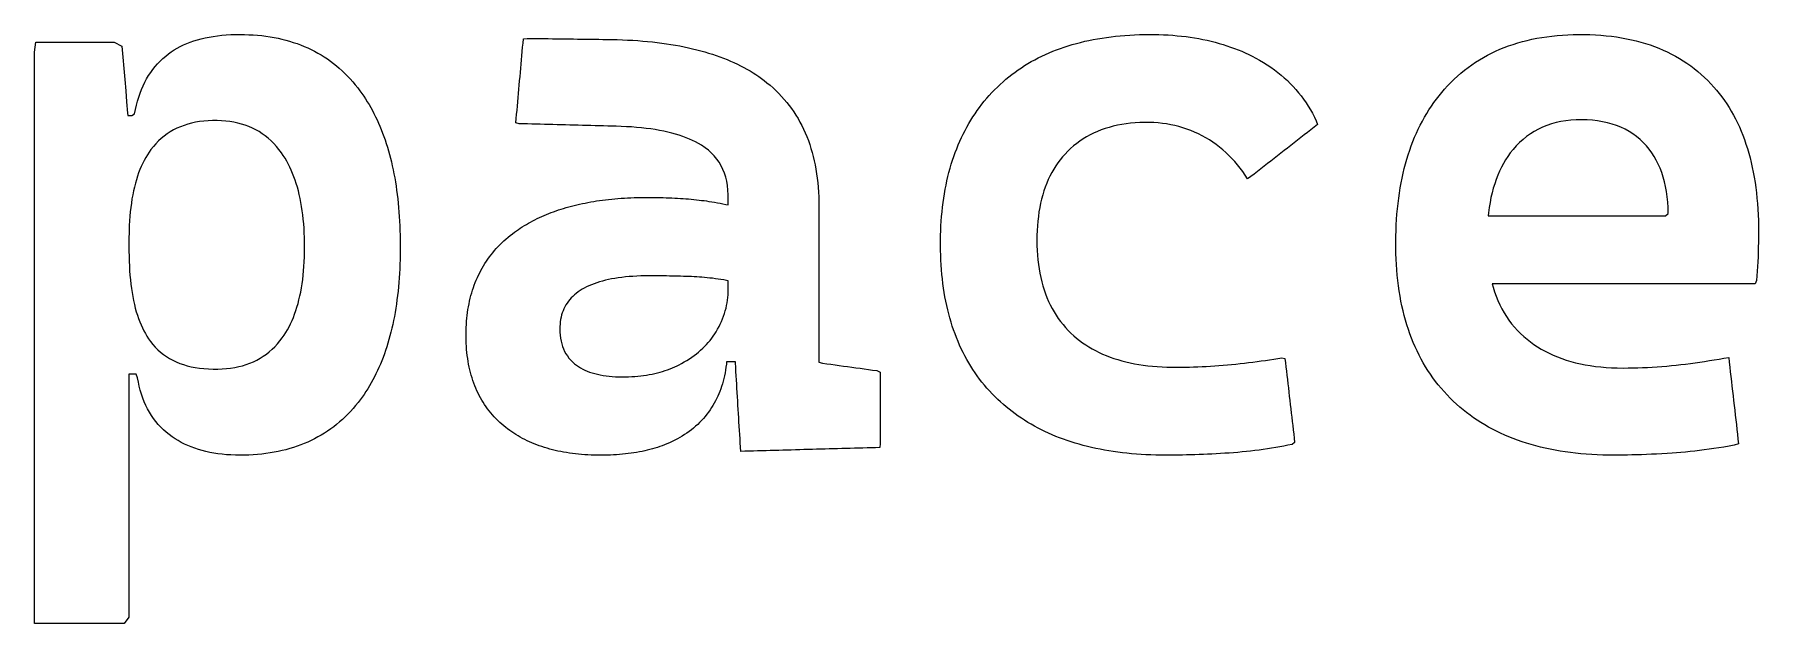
# Model space of a CAD drawing. Header units: millimetres. Extents: x 0 to 150, y 0 to 25.
# Drawn here: x 108.03 to 150, y 1.78 to 16.12 of the extents above; entities that cross this region are included whole.
import ezdxf

# ---------------------------------------------------------------- set-up
doc = ezdxf.new("R2010")
doc.units = ezdxf.units.MM
doc.layers.add('OUTLINE', color=7, linetype='Continuous')

msp = doc.modelspace()

# ---------------------------------------------------------------- linework, layer by layer
at = {"layer": 'OUTLINE'}
for points in [[(110.3051, 14.1464), (110.3082, 14.1464), (110.4044, 14.1464), (110.4696, 14.1895), (110.49, 14.2957), (110.5135, 14.399), (110.54, 14.4994), (110.5695, 14.5967), (110.602, 14.6912), (110.6375, 14.7827), (110.6759, 14.8713), (110.7174, 14.9569), (110.7619, 15.0396), (110.8094, 15.1194), (110.8599, 15.1962), (110.9134, 15.2701), (110.9699, 15.341), (111.0293, 15.409), (111.0918, 15.474), (111.1573, 15.5362), (111.2258, 15.5953), (111.2935, 15.6486), (111.3614, 15.6973), (111.4319, 15.7433), (111.5051, 15.7867), (111.5809, 15.8275), (111.6594, 15.8655), (111.7405, 15.901), (111.8243, 15.9338), (111.9107, 15.9639), (111.9998, 15.9914), (112.0915, 16.0163), (112.1858, 16.0385), (112.2828, 16.0581), (112.3824, 16.075), (112.4847, 16.0893), (112.5896, 16.1009), (112.6972, 16.1099), (112.8074, 16.1163), (112.9203, 16.1199), (113.035, 16.121), (113.1437, 16.1196), (113.2509, 16.1161), (113.3566, 16.1102), (113.4609, 16.1022), (113.5636, 16.0919), (113.6649, 16.0793), (113.7647, 16.0646), (113.8631, 16.0476), (113.9599, 16.0283), (114.0553, 16.0068), (114.1492, 15.9831), (114.2416, 15.9572), (114.3326, 15.929), (114.4221, 15.8986), (114.51, 15.8659), (114.5966, 15.831), (114.6816, 15.7938), (114.7651, 15.7545), (114.8472, 15.7129), (114.9278, 15.669), (115.007, 15.6229), (115.0846, 15.5746), (115.1608, 15.5241), (115.2355, 15.4713), (115.3087, 15.4162), (115.3804, 15.359), (115.4507, 15.2995), (115.5194, 15.2377), (115.5867, 15.1737), (115.6526, 15.1075), (115.7169, 15.0391), (115.7798, 14.9684), (115.8412, 14.8955), (115.9011, 14.8203), (115.9534, 14.7512), (116.0002, 14.6863), (116.046, 14.6201), (116.0906, 14.5525), (116.134, 14.4836), (116.1763, 14.4134), (116.2174, 14.3418), (116.2574, 14.2689), (116.2963, 14.1947), (116.334, 14.1192), (116.3705, 14.0423), (116.406, 13.9641), (116.4402, 13.8845), (116.4733, 13.8036), (116.5053, 13.7214), (116.5361, 13.6379), (116.5658, 13.553), (116.5944, 13.4668), (116.6217, 13.3793), (116.648, 13.2904), (116.6731, 13.2002), (116.697, 13.1087), (116.7198, 13.0158), (116.7415, 12.9216), (116.762, 12.8261), (116.7814, 12.7293), (116.7996, 12.6311), (116.8167, 12.5316), (116.8326, 12.4307), (116.8474, 12.3286), (116.861, 12.2251), (116.8735, 12.1202), (116.8848, 12.0141), (116.895, 11.9066), (116.9041, 11.7977), (116.912, 11.6876), (116.9187, 11.5761), (116.9244, 11.4633), (116.9288, 11.3491), (116.9321, 11.2336), (116.9343, 11.1168), (116.9353, 10.9987), (116.9352, 10.8796), (116.9339, 10.7618), (116.9314, 10.6452), (116.9277, 10.5301), (116.9229, 10.4163), (116.9168, 10.3038), (116.9096, 10.1928), (116.9012, 10.083), (116.8916, 9.9747), (116.8809, 9.8677), (116.8689, 9.7621), (116.8558, 9.6578), (116.8415, 9.5549), (116.826, 9.4534), (116.8093, 9.3532), (116.7915, 9.2544), (116.7724, 9.1569), (116.7522, 9.0608), (116.7308, 8.9661), (116.7082, 8.8727), (116.6844, 8.7807), (116.6595, 8.69), (116.6334, 8.6008), (116.6061, 8.5128), (116.5776, 8.4263), (116.5479, 8.3411), (116.517, 8.2572), (116.485, 8.1748), (116.4517, 8.0936), (116.4173, 8.0139), (116.3817, 7.9355), (116.345, 7.8585), (116.307, 7.7828), (116.2679, 7.7085), (116.2276, 7.6356), (116.1861, 7.564), (116.1434, 7.4938), (116.0995, 7.4249), (116.0545, 7.3574), (116.0082, 7.2913), (115.9608, 7.2265), (115.9096, 7.1597), (115.8495, 7.0853), (115.7878, 7.0131), (115.7248, 6.9431), (115.6602, 6.8754), (115.5941, 6.8098), (115.5266, 6.7465), (115.4575, 6.6854), (115.387, 6.6265), (115.315, 6.5699), (115.2415, 6.5154), (115.1666, 6.4632), (115.0901, 6.4132), (115.0122, 6.3655), (114.9328, 6.3199), (114.8519, 6.2766), (114.7695, 6.2355), (114.6856, 6.1966), (114.6003, 6.16), (114.5135, 6.1255), (114.4251, 6.0933), (114.3353, 6.0633), (114.244, 6.0356), (114.1513, 6.01), (114.057, 5.9867), (113.9613, 5.9656), (113.8641, 5.9467), (113.7654, 5.93), (113.6652, 5.9156), (113.5635, 5.9034), (113.4604, 5.8934), (113.3557, 5.8856), (113.2496, 5.88), (113.142, 5.8767), (113.0329, 5.8756), (112.9214, 5.877), (112.8122, 5.8812), (112.7054, 5.8881), (112.6008, 5.8979), (112.4986, 5.9104), (112.3987, 5.9257), (112.3011, 5.9438), (112.2058, 5.9646), (112.1128, 5.9883), (112.0222, 6.0147), (111.9339, 6.0439), (111.8479, 6.0759), (111.7642, 6.1107), (111.6828, 6.1483), (111.6038, 6.1886), (111.5271, 6.2318), (111.4526, 6.2777), (111.3805, 6.3264), (111.3108, 6.3779), (111.2392, 6.4357), (111.1708, 6.4966), (111.1058, 6.5604), (111.044, 6.6271), (110.9855, 6.6968), (110.9303, 6.7694), (110.8784, 6.8449), (110.8298, 6.9234), (110.7845, 7.0049), (110.7425, 7.0892), (110.7038, 7.1766), (110.6683, 7.2668), (110.6362, 7.36), (110.6074, 7.4561), (110.5818, 7.5552), (110.5595, 7.6572), (110.5406, 7.7622), (110.51, 7.8502), (110.4138, 7.8502), (110.3317, 7.8502), (110.3317, 7.6613), (110.3317, 7.3885), (110.3317, 7.1157), (110.3317, 6.8429), (110.3317, 6.5701), (110.3317, 6.2973), (110.3317, 6.0245), (110.3317, 5.7516), (110.3317, 5.4788), (110.3317, 5.206), (110.3317, 4.9332), (110.3317, 4.6604), (110.3317, 4.3876), (110.3317, 4.1148), (110.3317, 3.8419), (110.3317, 3.5691), (110.3317, 3.2963), (110.3317, 3.0235), (110.3317, 2.7507), (110.3317, 2.4779), (110.3317, 2.2051), (110.3317, 1.9322), (110.2138, 1.7773), (109.941, 1.7773), (109.6682, 1.7773), (109.3954, 1.7773), (109.1226, 1.7773), (108.8498, 1.7773), (108.577, 1.7773), (108.3041, 1.7773), (108.0313, 1.7773), (108.0313, 2.0502), (108.0313, 2.323), (108.0313, 2.5958), (108.0313, 2.8686), (108.0313, 3.1414), (108.0313, 3.4142), (108.0313, 3.687), (108.0313, 3.9598), (108.0313, 4.2327), (108.0313, 4.5055), (108.0313, 4.7783), (108.0313, 5.0511), (108.0313, 5.3239), (108.0313, 5.5967), (108.0313, 5.8695), (108.0313, 6.1424), (108.0313, 6.4152), (108.0313, 6.688), (108.0313, 6.9608), (108.0313, 7.2336), (108.0313, 7.5064), (108.0313, 7.7792), (108.0313, 8.0521), (108.0313, 8.3249), (108.0313, 8.5977), (108.0313, 8.8705), (108.0313, 9.1433), (108.0313, 9.4161), (108.0313, 9.6889), (108.0313, 9.9618), (108.0313, 10.2346), (108.0313, 10.5074), (108.0313, 10.7802), (108.0313, 11.053), (108.0313, 11.3258), (108.0313, 11.5986), (108.0313, 11.8715), (108.0313, 12.1443), (108.0313, 12.4171), (108.0313, 12.6899), (108.0313, 12.9627), (108.0313, 13.2355), (108.0313, 13.5083), (108.0313, 13.7812), (108.0313, 14.054), (108.0313, 14.3268), (108.0313, 14.5996), (108.0313, 14.8724), (108.0313, 15.1452), (108.0313, 15.418), (108.0313, 15.6909), (108.0602, 15.9347), (108.3331, 15.9347), (108.6059, 15.9347), (108.8787, 15.9347), (109.1515, 15.9347), (109.4243, 15.9347), (109.6971, 15.9347), (109.9699, 15.9347), (110.1541, 15.8379), (110.1784, 15.5661), (110.2026, 15.2944), (110.2269, 15.0227), (110.2512, 14.7509), (110.2754, 14.4792), (110.2997, 14.2075)], [(125.101, 8.0165), (125.0948, 8.1189), (125.093, 8.1482), (125.0316, 8.1482), (124.9636, 8.1482), (124.8956, 8.1482), (124.8806, 8.1482), (124.8742, 8.0902), (124.8648, 8.0188), (124.8539, 7.9485), (124.8416, 7.8794), (124.8277, 7.8115), (124.8125, 7.7447), (124.7957, 7.6791), (124.7775, 7.6147), (124.7578, 7.5514), (124.7366, 7.4893), (124.714, 7.4284), (124.6899, 7.3686), (124.6644, 7.3099), (124.6373, 7.2525), (124.6088, 7.1962), (124.5789, 7.141), (124.5475, 7.087), (124.5146, 7.0342), (124.4782, 6.9796), (124.4394, 6.9248), (124.3991, 6.8714), (124.3573, 6.8195), (124.314, 6.7689), (124.2693, 6.7197), (124.2232, 6.6719), (124.1755, 6.6256), (124.1264, 6.5806), (124.0758, 6.537), (124.0238, 6.4948), (123.9702, 6.454), (123.9153, 6.4147), (123.8588, 6.3767), (123.8009, 6.3401), (123.7415, 6.305), (123.6806, 6.2712), (123.6183, 6.2388), (123.5545, 6.2078), (123.4892, 6.1783), (123.4264, 6.1517), (123.3698, 6.1292), (123.3123, 6.1076), (123.254, 6.087), (123.1948, 6.0673), (123.1347, 6.0486), (123.0737, 6.0309), (123.0118, 6.0141), (122.949, 5.9983), (122.8854, 5.9834), (122.8209, 5.9695), (122.7555, 5.9566), (122.6892, 5.9446), (122.6221, 5.9336), (122.554, 5.9235), (122.4851, 5.9144), (122.4153, 5.9063), (122.3446, 5.8991), (122.2731, 5.8928), (122.2006, 5.8876), (122.1273, 5.8833), (122.0531, 5.8799), (121.978, 5.8775), (121.9021, 5.8761), (121.8252, 5.8756), (121.7439, 5.8761), (121.6635, 5.8777), (121.5841, 5.8803), (121.5056, 5.8839), (121.4281, 5.8886), (121.3516, 5.8944), (121.276, 5.9012), (121.2014, 5.909), (121.1278, 5.9179), (121.0551, 5.9278), (120.9833, 5.9388), (120.9126, 5.9508), (120.8428, 5.9638), (120.7739, 5.9779), (120.706, 5.9931), (120.6391, 6.0093), (120.5732, 6.0265), (120.5082, 6.0448), (120.4441, 6.0641), (120.381, 6.0845), (120.3189, 6.1059), (120.2578, 6.1283), (120.1976, 6.1518), (120.1383, 6.1764), (120.0801, 6.202), (120.0228, 6.2286), (119.9664, 6.2563), (119.911, 6.285), (119.8566, 6.3148), (119.8031, 6.3456), (119.7506, 6.3774), (119.6991, 6.4103), (119.6485, 6.4443), (119.5989, 6.4793), (119.5502, 6.5153), (119.5025, 6.5524), (119.4558, 6.5905), (119.41, 6.6297), (119.3625, 6.6724), (119.3154, 6.7169), (119.2697, 6.7625), (119.2254, 6.8091), (119.1825, 6.8567), (119.141, 6.9053), (119.1008, 6.9549), (119.062, 7.0055), (119.0247, 7.0572), (118.9886, 7.1099), (118.954, 7.1636), (118.9208, 7.2183), (118.8889, 7.274), (118.8584, 7.3307), (118.8293, 7.3885), (118.8016, 7.4473), (118.7753, 7.507), (118.7504, 7.5678), (118.7268, 7.6297), (118.7046, 7.6925), (118.6838, 7.7564), (118.6644, 7.8212), (118.6463, 7.8871), (118.6297, 7.954), (118.6144, 8.0219), (118.6005, 8.0909), (118.588, 8.1608), (118.5769, 8.2318), (118.5672, 8.3038), (118.5588, 8.3768), (118.5518, 8.4508), (118.5462, 8.5258), (118.542, 8.6019), (118.5392, 8.6789), (118.5377, 8.757), (118.5376, 8.8351), (118.5389, 8.9116), (118.5415, 8.9872), (118.5453, 9.062), (118.5505, 9.1359), (118.557, 9.209), (118.5649, 9.2812), (118.574, 9.3525), (118.5844, 9.423), (118.5962, 9.4927), (118.6093, 9.5614), (118.6237, 9.6293), (118.6394, 9.6964), (118.6564, 9.7626), (118.6747, 9.8279), (118.6944, 9.8924), (118.7154, 9.956), (118.7376, 10.0188), (118.7612, 10.0807), (118.7861, 10.1417), (118.8124, 10.2019), (118.8399, 10.2612), (118.8687, 10.3197), (118.8989, 10.3773), (118.9304, 10.4341), (118.9632, 10.4899), (118.9973, 10.545), (119.0327, 10.5992), (119.0694, 10.6525), (119.1075, 10.7049), (119.1468, 10.7565), (119.1875, 10.8073), (119.2295, 10.8571), (119.2728, 10.9062), (119.3174, 10.9543), (119.3634, 11.0016), (119.4106, 11.0481), (119.4592, 11.0937), (119.5091, 11.1384), (119.5602, 11.1823), (119.6128, 11.2253), (119.6666, 11.2674), (119.7166, 11.305), (119.7631, 11.3386), (119.8103, 11.3714), (119.8582, 11.4036), (119.9069, 11.4352), (119.9564, 11.466), (120.0065, 11.4962), (120.0575, 11.5257), (120.1092, 11.5545), (120.1616, 11.5826), (120.2148, 11.6101), (120.2688, 11.6369), (120.3235, 11.663), (120.3789, 11.6884), (120.4351, 11.7132), (120.492, 11.7372), (120.5497, 11.7606), (120.6082, 11.7834), (120.6673, 11.8054), (120.7273, 11.8268), (120.788, 11.8475), (120.8494, 11.8675), (120.9116, 11.8868), (120.9745, 11.9055), (121.0382, 11.9235), (121.1027, 11.9408), (121.1679, 11.9574), (121.2338, 11.9733), (121.3005, 11.9886), (121.3679, 12.0032), (121.4361, 12.0171), (121.5051, 12.0304), (121.5747, 12.0429), (121.6452, 12.0548), (121.7164, 12.066), (121.7883, 12.0765), (121.861, 12.0864), (121.9344, 12.0956), (122.0086, 12.1041), (122.0835, 12.1119), (122.1592, 12.119), (122.2357, 12.1255), (122.3128, 12.1313), (122.3908, 12.1364), (122.4695, 12.1409), (122.5489, 12.1446), (122.6291, 12.1477), (122.71, 12.1501), (122.7917, 12.1518), (122.8741, 12.1529), (122.9573, 12.1533), (123.0345, 12.1531), (123.1105, 12.1525), (123.1857, 12.1515), (123.2599, 12.1502), (123.3333, 12.1484), (123.4059, 12.1462), (123.4775, 12.1437), (123.5483, 12.1407), (123.6182, 12.1374), (123.6873, 12.1336), (123.7554, 12.1295), (123.8227, 12.125), (123.8892, 12.12), (123.9547, 12.1147), (124.0194, 12.109), (124.0832, 12.1029), (124.1462, 12.0964), (124.2082, 12.0894), (124.2694, 12.0821), (124.3298, 12.0744), (124.3892, 12.0663), (124.4505, 12.0574), (124.5194, 12.0468), (124.5879, 12.0356), (124.6561, 12.0238), (124.724, 12.0113), (124.7916, 11.9983), (124.8588, 11.9846), (124.9175, 11.9721), (124.9175, 12.0078), (124.9175, 12.1104), (124.9169, 12.2185), (124.9113, 12.332), (124.8995, 12.4412), (124.8814, 12.5462), (124.8571, 12.647), (124.8266, 12.7435), (124.7898, 12.8359), (124.7469, 12.924), (124.6976, 13.0079), (124.6422, 13.0875), (124.5805, 13.1629), (124.5127, 13.2341), (124.4385, 13.3011), (124.3582, 13.3639), (124.2716, 13.4224), (124.1954, 13.4677), (124.1253, 13.5053), (124.052, 13.5412), (123.9756, 13.5753), (123.8959, 13.6076), (123.813, 13.6382), (123.7269, 13.667), (123.6376, 13.6941), (123.5451, 13.7194), (123.4495, 13.743), (123.3506, 13.7648), (123.2485, 13.7848), (123.1432, 13.8031), (123.0347, 13.8197), (122.923, 13.8344), (122.8081, 13.8475), (122.69, 13.8587), (122.5687, 13.8682), (122.4442, 13.876), (122.3164, 13.882), (122.1904, 13.8861), (122.0879, 13.8888), (121.9853, 13.8915), (121.8828, 13.8942), (121.7802, 13.897), (121.6777, 13.8997), (121.5751, 13.9024), (121.4726, 13.9051), (121.3701, 13.9078), (121.2675, 13.9106), (121.165, 13.9133), (121.0624, 13.916), (120.9599, 13.9187), (120.8573, 13.9214), (120.7548, 13.9242), (120.6522, 13.9269), (120.5497, 13.9296), (120.4472, 13.9323), (120.3446, 13.935), (120.2421, 13.9378), (120.1395, 13.9405), (120.037, 13.9432), (119.9344, 13.9459), (119.8319, 13.9487), (119.75, 13.9698), (119.7592, 14.072), (119.7684, 14.1741), (119.7775, 14.2763), (119.7867, 14.3785), (119.7959, 14.4807), (119.805, 14.5828), (119.8142, 14.685), (119.8233, 14.7872), (119.8325, 14.8893), (119.8417, 14.9915), (119.8508, 15.0937), (119.86, 15.1959), (119.8692, 15.298), (119.8783, 15.4002), (119.8875, 15.5024), (119.8966, 15.6045), (119.9058, 15.7067), (119.915, 15.8089), (119.9241, 15.911), (119.9333, 16.0132), (120.0226, 16.0266), (120.1251, 16.0252), (120.2277, 16.0239), (120.3303, 16.0225), (120.4329, 16.0211), (120.5354, 16.0198), (120.638, 16.0184), (120.7406, 16.017), (120.8431, 16.0157), (120.9457, 16.0143), (121.0483, 16.0129), (121.1509, 16.0116), (121.2534, 16.0102), (121.356, 16.0088), (121.4586, 16.0075), (121.5611, 16.0061), (121.6637, 16.0048), (121.7663, 16.0034), (121.8689, 16.002), (121.9714, 16.0007), (122.0884, 15.9988), (122.2174, 15.9957), (122.3448, 15.9913), (122.4705, 15.9856), (122.5944, 15.9787), (122.7167, 15.9705), (122.8373, 15.961), (122.9562, 15.9504), (123.0733, 15.9384), (123.1888, 15.9252), (123.3026, 15.9108), (123.4147, 15.8951), (123.525, 15.8781), (123.6337, 15.8599), (123.7407, 15.8405), (123.846, 15.8197), (123.9495, 15.7978), (124.0514, 15.7746), (124.1516, 15.7501), (124.2501, 15.7244), (124.3469, 15.6974), (124.4419, 15.6691), (124.5353, 15.6397), (124.627, 15.6089), (124.717, 15.5769), (124.8053, 15.5437), (124.8918, 15.5092), (124.9767, 15.4734), (125.0599, 15.4364), (125.1414, 15.3982), (125.2212, 15.3586), (125.2993, 15.3179), (125.3757, 15.2759), (125.4504, 15.2326), (125.5233, 15.1881), (125.5946, 15.1423), (125.6642, 15.0952), (125.7321, 15.047), (125.7983, 14.9974), (125.8628, 14.9466), (125.9378, 14.8842), (126.0115, 14.8192), (126.0829, 14.7524), (126.1519, 14.6838), (126.2185, 14.6135), (126.2827, 14.5415), (126.3446, 14.4677), (126.4041, 14.3921), (126.4613, 14.3148), (126.5161, 14.2357), (126.5686, 14.1548), (126.6186, 14.0722), (126.6664, 13.9879), (126.7117, 13.9018), (126.7547, 13.8139), (126.7953, 13.7242), (126.8336, 13.6328), (126.8695, 13.5397), (126.9031, 13.4448), (126.9343, 13.3481), (126.9631, 13.2497), (126.9895, 13.1495), (127.0136, 13.0476), (127.0354, 12.9439), (127.0548, 12.8384), (127.0718, 12.7312), (127.0864, 12.6222), (127.0987, 12.5115), (127.1086, 12.399), (127.1162, 12.2847), (127.1214, 12.1687), (127.1243, 12.051), (127.1248, 11.9366), (127.1248, 11.834), (127.1248, 11.7315), (127.1248, 11.6289), (127.1248, 11.5263), (127.1248, 11.4237), (127.1248, 11.3211), (127.1248, 11.2186), (127.1248, 11.116), (127.1248, 11.0134), (127.1248, 10.9108), (127.1248, 10.8082), (127.1248, 10.7057), (127.1248, 10.6031), (127.1248, 10.5005), (127.1248, 10.3979), (127.1248, 10.2953), (127.1248, 10.1928), (127.1248, 10.0902), (127.1248, 9.9876), (127.1248, 9.885), (127.1248, 9.7824), (127.1248, 9.6798), (127.1248, 9.5773), (127.1248, 9.4747), (127.1248, 9.3721), (127.1248, 9.2695), (127.1248, 9.1669), (127.1248, 9.0644), (127.1248, 8.9618), (127.1248, 8.8592), (127.1248, 8.7566), (127.1248, 8.654), (127.1248, 8.5515), (127.1248, 8.4489), (127.1248, 8.3463), (127.1248, 8.2437), (127.1248, 8.1411), (127.215, 8.1171), (127.3166, 8.1032), (127.4182, 8.0892), (127.5198, 8.0752), (127.6215, 8.0613), (127.7231, 8.0473), (127.8247, 8.0333), (127.9263, 8.0194), (128.028, 8.0054), (128.1296, 7.9914), (128.2312, 7.9775), (128.3328, 7.9635), (128.4345, 7.9496), (128.5361, 7.9356), (128.6152, 7.902), (128.6152, 7.7994), (128.6152, 7.6968), (128.6152, 7.5942), (128.6152, 7.4916), (128.6152, 7.3891), (128.6152, 7.2865), (128.6152, 7.1839), (128.6152, 7.0813), (128.6152, 6.9787), (128.6152, 6.8762), (128.6152, 6.7736), (128.6152, 6.671), (128.6152, 6.5684), (128.6152, 6.4658), (128.6152, 6.3633), (128.6152, 6.2607), (128.6152, 6.1581), (128.6088, 6.0617), (128.5063, 6.0589), (128.4038, 6.056), (128.3012, 6.0532), (128.1987, 6.0504), (128.0961, 6.0476), (127.9936, 6.0448), (127.8911, 6.0419), (127.7885, 6.0391), (127.686, 6.0363), (127.5834, 6.0335), (127.4809, 6.0307), (127.3783, 6.0278), (127.2758, 6.025), (127.1733, 6.0222), (127.0707, 6.0194), (126.9682, 6.0166), (126.8656, 6.0137), (126.7631, 6.0109), (126.6605, 6.0081), (126.558, 6.0053), (126.4555, 6.0025), (126.3529, 5.9996), (126.2504, 5.9968), (126.1478, 5.994), (126.0453, 5.9912), (125.9427, 5.9884), (125.8402, 5.9855), (125.7377, 5.9827), (125.6351, 5.9799), (125.5326, 5.9771), (125.43, 5.9743), (125.3275, 5.9714), (125.225, 5.9686), (125.2188, 6.071), (125.2126, 6.1734), (125.2064, 6.2758), (125.2002, 6.3782), (125.194, 6.4806), (125.1878, 6.583), (125.1816, 6.6854), (125.1754, 6.7878), (125.1692, 6.8902), (125.163, 6.9926), (125.1568, 7.0949), (125.1506, 7.1973), (125.1444, 7.2997), (125.1382, 7.4021), (125.132, 7.5045), (125.1258, 7.6069), (125.1196, 7.7093), (125.1134, 7.8117), (125.1072, 7.9141)], [(135.773, 5.8765), (135.6726, 5.8758), (135.5727, 5.8756), (135.4497, 5.8763), (135.328, 5.8785), (135.2077, 5.8822), (135.0887, 5.8874), (134.9711, 5.894), (134.8547, 5.9021), (134.7397, 5.9116), (134.626, 5.9226), (134.5136, 5.9351), (134.4026, 5.9491), (134.2929, 5.9646), (134.1845, 5.9815), (134.0774, 5.9998), (133.9717, 6.0197), (133.8673, 6.041), (133.7642, 6.0638), (133.6625, 6.0881), (133.562, 6.1138), (133.4629, 6.141), (133.3651, 6.1697), (133.2687, 6.1998), (133.1736, 6.2314), (133.0798, 6.2645), (132.9873, 6.2991), (132.8961, 6.3351), (132.8063, 6.3726), (132.7178, 6.4116), (132.6306, 6.452), (132.5448, 6.4939), (132.4603, 6.5373), (132.3771, 6.5821), (132.2952, 6.6285), (132.2147, 6.6763), (132.1355, 6.7255), (132.0576, 6.7763), (131.981, 6.8285), (131.9058, 6.8821), (131.8318, 6.9373), (131.7593, 6.9939), (131.688, 7.052), (131.6181, 7.1115), (131.5495, 7.1725), (131.4808, 7.2364), (131.4124, 7.3029), (131.3458, 7.3708), (131.2808, 7.44), (131.2176, 7.5107), (131.1561, 7.5828), (131.0963, 7.6563), (131.0383, 7.7311), (130.9819, 7.8074), (130.9273, 7.8851), (130.8744, 7.9641), (130.8232, 8.0445), (130.7738, 8.1264), (130.726, 8.2096), (130.68, 8.2942), (130.6357, 8.3803), (130.5931, 8.4677), (130.5523, 8.5565), (130.5131, 8.6467), (130.4757, 8.7383), (130.44, 8.8313), (130.406, 8.9257), (130.3737, 9.0215), (130.3432, 9.1186), (130.3143, 9.2172), (130.2872, 9.3172), (130.2618, 9.4185), (130.2382, 9.5213), (130.2162, 9.6254), (130.196, 9.731), (130.1775, 9.8379), (130.1607, 9.9463), (130.1456, 10.056), (130.1322, 10.1671), (130.1206, 10.2796), (130.1107, 10.3935), (130.1025, 10.5088), (130.096, 10.6255), (130.0912, 10.7436), (130.0882, 10.8631), (130.0868, 10.984), (130.0872, 11.1053), (130.0893, 11.2254), (130.093, 11.344), (130.0984, 11.4613), (130.1055, 11.5772), (130.1142, 11.6918), (130.1246, 11.805), (130.1367, 11.9168), (130.1504, 12.0273), (130.1658, 12.1364), (130.1829, 12.2441), (130.2017, 12.3505), (130.2221, 12.4555), (130.2442, 12.5591), (130.2679, 12.6614), (130.2934, 12.7623), (130.3205, 12.8618), (130.3492, 12.96), (130.3797, 13.0569), (130.4118, 13.1523), (130.4456, 13.2464), (130.481, 13.3391), (130.5181, 13.4305), (130.5569, 13.5205), (130.5974, 13.6091), (130.6395, 13.6964), (130.6833, 13.7823), (130.7288, 13.8668), (130.7759, 13.95), (130.8247, 14.0318), (130.8752, 14.1123), (130.9274, 14.1914), (130.9812, 14.2691), (131.0367, 14.3454), (131.0938, 14.4204), (131.1527, 14.4941), (131.2132, 14.5663), (131.2753, 14.6372), (131.3392, 14.7068), (131.4047, 14.7749), (131.4713, 14.8412), (131.5393, 14.9057), (131.6088, 14.9686), (131.6796, 15.0298), (131.7519, 15.0894), (131.8256, 15.1472), (131.9007, 15.2034), (131.9772, 15.258), (132.0552, 15.3108), (132.1345, 15.362), (132.2153, 15.4115), (132.2974, 15.4594), (132.381, 15.5056), (132.466, 15.5501), (132.5525, 15.5929), (132.6403, 15.6341), (132.7295, 15.6736), (132.8202, 15.7114), (132.9123, 15.7475), (133.0058, 15.782), (133.1007, 15.8148), (133.197, 15.846), (133.2948, 15.8755), (133.3939, 15.9033), (133.4945, 15.9294), (133.5965, 15.9539), (133.6999, 15.9767), (133.8047, 15.9978), (133.9109, 16.0172), (134.0186, 16.035), (134.1276, 16.0511), (134.2381, 16.0656), (134.35, 16.0784), (134.4633, 16.0895), (134.578, 16.0989), (134.6942, 16.1067), (134.8117, 16.1127), (134.9307, 16.1172), (135.0511, 16.1199), (135.1729, 16.121), (135.2895, 16.1204), (135.4039, 16.1181), (135.517, 16.114), (135.6288, 16.1083), (135.7393, 16.1008), (135.8486, 16.0916), (135.9565, 16.0806), (136.0631, 16.068), (136.1684, 16.0536), (136.2724, 16.0376), (136.3751, 16.0198), (136.4765, 16.0003), (136.5767, 15.979), (136.6755, 15.9561), (136.773, 15.9314), (136.8692, 15.905), (136.9641, 15.8769), (137.0577, 15.847), (137.1501, 15.8155), (137.2411, 15.7822), (137.3308, 15.7472), (137.4192, 15.7105), (137.5063, 15.6721), (137.5921, 15.632), (137.6767, 15.5901), (137.7604, 15.5462), (137.8562, 15.493), (137.9494, 15.4378), (138.0401, 15.3807), (138.1281, 15.3216), (138.2137, 15.2606), (138.2966, 15.1976), (138.377, 15.1326), (138.4547, 15.0657), (138.53, 14.9969), (138.6026, 14.926), (138.6727, 14.8533), (138.7402, 14.7786), (138.8051, 14.7019), (138.8675, 14.6233), (138.9273, 14.5427), (138.9845, 14.4602), (139.0392, 14.3757), (139.0913, 14.2892), (139.1408, 14.2008), (139.1877, 14.1105), (139.2321, 14.0182), (139.2634, 13.9267), (139.1823, 13.8633), (139.1013, 13.8), (139.0202, 13.7366), (138.9391, 13.6733), (138.8581, 13.6099), (138.777, 13.5466), (138.6959, 13.4832), (138.6148, 13.4199), (138.5338, 13.3565), (138.4527, 13.2932), (138.3716, 13.2298), (138.2906, 13.1665), (138.2095, 13.1031), (138.1284, 13.0398), (138.0473, 12.9764), (137.9663, 12.9131), (137.8852, 12.8497), (137.8041, 12.7864), (137.7231, 12.723), (137.642, 12.6597), (137.5624, 12.6061), (137.5041, 12.6965), (137.4436, 12.7839), (137.3809, 12.8685), (137.3159, 12.9501), (137.2488, 13.0287), (137.1794, 13.1045), (137.1079, 13.1773), (137.0341, 13.2472), (136.9581, 13.3141), (136.8799, 13.3781), (136.7995, 13.4392), (136.7169, 13.4973), (136.6321, 13.5526), (136.5451, 13.6048), (136.4555, 13.6544), (136.3643, 13.7006), (136.2718, 13.7432), (136.1781, 13.7823), (136.0832, 13.8178), (135.987, 13.8498), (135.8896, 13.8782), (135.7909, 13.9032), (135.691, 13.9245), (135.5898, 13.9423), (135.4874, 13.9566), (135.3838, 13.9673), (135.2789, 13.9745), (135.1727, 13.9782), (135.0598, 13.9783), (134.9423, 13.975), (134.8272, 13.9684), (134.7147, 13.9585), (134.6047, 13.9452), (134.4972, 13.9286), (134.3922, 13.9086), (134.2897, 13.8853), (134.1897, 13.8587), (134.0922, 13.8287), (133.9972, 13.7953), (133.9047, 13.7587), (133.8148, 13.7187), (133.7273, 13.6753), (133.6424, 13.6286), (133.5599, 13.5786), (133.48, 13.5252), (133.4026, 13.4685), (133.3276, 13.4084), (133.2552, 13.345), (133.1853, 13.2782), (133.1192, 13.2095), (133.0582, 13.1405), (133, 13.069), (132.9447, 12.9949), (132.8922, 12.9183), (132.8425, 12.8391), (132.7957, 12.7573), (132.7518, 12.6731), (132.7107, 12.5862), (132.6724, 12.4969), (132.637, 12.4049), (132.6044, 12.3105), (132.5747, 12.2135), (132.5478, 12.1139), (132.5238, 12.0118), (132.5026, 11.9071), (132.4842, 11.7999), (132.4687, 11.6902), (132.4561, 11.5779), (132.4463, 11.463), (132.4393, 11.3456), (132.4352, 11.2257), (132.4339, 11.1033), (132.4355, 10.9822), (132.44, 10.8634), (132.4473, 10.747), (132.4575, 10.6329), (132.4706, 10.5213), (132.4865, 10.412), (132.5053, 10.305), (132.5269, 10.2004), (132.5515, 10.0982), (132.5789, 9.9983), (132.6091, 9.9008), (132.6423, 9.8056), (132.6783, 9.7128), (132.7171, 9.6224), (132.7588, 9.5344), (132.8034, 9.4487), (132.8509, 9.3653), (132.9012, 9.2843), (132.9544, 9.2057), (133.0105, 9.1295), (133.0694, 9.0556), (133.1312, 8.984), (133.1959, 8.9148), (133.2635, 8.848), (133.3323, 8.7849), (133.4013, 8.7262), (133.4725, 8.6697), (133.5459, 8.6156), (133.6215, 8.5639), (133.6994, 8.5145), (133.7795, 8.4674), (133.8617, 8.4227), (133.9462, 8.3803), (134.033, 8.3403), (134.1219, 8.3026), (134.2131, 8.2672), (134.3065, 8.2342), (134.4021, 8.2035), (134.4999, 8.1752), (134.5999, 8.1492), (134.7022, 8.1256), (134.8066, 8.1043), (134.9133, 8.0853), (135.0222, 8.0687), (135.1334, 8.0544), (135.2467, 8.0425), (135.3623, 8.0329), (135.48, 8.0256), (135.6, 8.0207), (135.7222, 8.0182), (135.8378, 8.0178), (135.9408, 8.0185), (136.0438, 8.0199), (136.1468, 8.0221), (136.2496, 8.025), (136.3525, 8.0287), (136.4552, 8.0331), (136.5579, 8.0383), (136.6606, 8.0442), (136.7632, 8.0509), (136.8657, 8.0583), (136.9682, 8.0665), (137.0707, 8.0754), (137.1735, 8.0851), (137.2777, 8.0956), (137.3815, 8.1067), (137.4849, 8.1183), (137.588, 8.1304), (137.6906, 8.1432), (137.7928, 8.1564), (137.8947, 8.1703), (137.9961, 8.1846), (138.0972, 8.1996), (138.1979, 8.2151), (138.2981, 8.2311), (138.398, 8.2478), (138.4727, 8.231), (138.4844, 8.1288), (138.4962, 8.0266), (138.508, 7.9244), (138.5197, 7.8222), (138.5315, 7.7199), (138.5433, 7.6177), (138.555, 7.5155), (138.5668, 7.4133), (138.5785, 7.3111), (138.5903, 7.2089), (138.6021, 7.1067), (138.6138, 7.0045), (138.6256, 6.9022), (138.6374, 6.8), (138.6491, 6.6978), (138.6609, 6.5956), (138.6727, 6.4934), (138.6844, 6.3912), (138.6962, 6.289), (138.7079, 6.1868), (138.6437, 6.1403), (138.5451, 6.1196), (138.4459, 6.0998), (138.3463, 6.081), (138.2461, 6.0632), (138.1456, 6.0463), (138.0445, 6.0303), (137.943, 6.0153), (137.841, 6.0012), (137.7385, 5.9881), (137.6356, 5.9759), (137.5322, 5.9646), (137.4283, 5.9543), (137.324, 5.945), (137.2192, 5.9366), (137.1138, 5.9291), (137.0082, 5.9222), (136.9031, 5.9158), (136.7984, 5.9098), (136.6941, 5.9044), (136.5901, 5.8994), (136.4866, 5.8949), (136.3835, 5.8908), (136.2807, 5.8872), (136.1784, 5.8842), (136.0764, 5.8815), (135.9749, 5.8794), (135.8737, 5.8777)], [(143.5613, 10.0484), (143.5159, 10.0484), (143.539, 9.9654), (143.5743, 9.8545), (143.6134, 9.7468), (143.6562, 9.6421), (143.7026, 9.5405), (143.7528, 9.442), (143.8067, 9.3466), (143.8642, 9.2542), (143.9255, 9.165), (143.9904, 9.0788), (144.0591, 8.9957), (144.1315, 8.9157), (144.2075, 8.8387), (144.2859, 8.7661), (144.3656, 8.6982), (144.4481, 8.6334), (144.5335, 8.5718), (144.6218, 8.5133), (144.713, 8.458), (144.807, 8.4058), (144.9039, 8.3568), (145.0037, 8.3109), (145.1063, 8.2682), (145.2119, 8.2286), (145.3203, 8.1922), (145.4315, 8.1589), (145.5457, 8.1288), (145.6627, 8.1018), (145.7826, 8.0779), (145.9054, 8.0572), (146.031, 8.0397), (146.1595, 8.0253), (146.2909, 8.0141), (146.4252, 8.006), (146.5623, 8.001), (146.7024, 7.9992), (146.8233, 7.9997), (146.9423, 8.0014), (147.0609, 8.0043), (147.1792, 8.0083), (147.297, 8.0135), (147.4144, 8.0199), (147.5315, 8.0274), (147.6482, 8.0362), (147.7644, 8.0461), (147.8803, 8.0572), (147.9958, 8.0694), (148.1103, 8.0826), (148.2252, 8.0966), (148.3404, 8.1114), (148.456, 8.1271), (148.572, 8.1436), (148.6884, 8.1609), (148.8051, 8.1792), (148.9222, 8.1982), (149.0398, 8.2181), (149.1576, 8.2388), (149.2738, 8.2577), (149.2872, 8.1408), (149.3005, 8.0238), (149.3138, 7.9069), (149.3272, 7.79), (149.3405, 7.6731), (149.3538, 7.5562), (149.3672, 7.4393), (149.3805, 7.3223), (149.3939, 7.2054), (149.4072, 7.0885), (149.4205, 6.9716), (149.4339, 6.8547), (149.4472, 6.7378), (149.4605, 6.6208), (149.4739, 6.5039), (149.4872, 6.387), (149.5005, 6.2701), (149.5139, 6.1532), (149.4076, 6.1168), (149.2825, 6.0951), (149.1589, 6.0745), (149.0367, 6.0551), (148.916, 6.0368), (148.7967, 6.0198), (148.6788, 6.0039), (148.5624, 5.9892), (148.4474, 5.9757), (148.3339, 5.9633), (148.2218, 5.9521), (148.1112, 5.9421), (148.002, 5.9333), (147.8943, 5.9256), (147.7752, 5.9183), (147.6448, 5.9109), (147.5171, 5.9042), (147.3921, 5.8982), (147.2698, 5.8929), (147.1502, 5.8883), (147.0332, 5.8844), (146.919, 5.8812), (146.8074, 5.8788), (146.6985, 5.877), (146.5923, 5.8759), (146.4888, 5.8756), (146.349, 5.8766), (146.211, 5.8797), (146.0748, 5.8847), (145.9403, 5.8918), (145.8075, 5.901), (145.6766, 5.9122), (145.5474, 5.9254), (145.42, 5.9406), (145.2943, 5.9579), (145.1704, 5.9771), (145.0483, 5.9985), (144.9279, 6.0218), (144.8094, 6.0472), (144.6925, 6.0746), (144.5775, 6.1041), (144.4642, 6.1356), (144.3527, 6.1691), (144.243, 6.2046), (144.135, 6.2422), (144.0288, 6.2818), (143.9243, 6.3235), (143.8217, 6.3671), (143.7208, 6.4128), (143.6216, 6.4606), (143.5243, 6.5103), (143.4287, 6.5621), (143.3348, 6.6159), (143.2428, 6.6718), (143.1525, 6.7297), (143.064, 6.7896), (142.9772, 6.8516), (142.8922, 6.9155), (142.809, 6.9815), (142.7275, 7.0496), (142.6478, 7.1197), (142.5699, 7.1918), (142.4927, 7.267), (142.4175, 7.3443), (142.3444, 7.4234), (142.2736, 7.5044), (142.205, 7.5872), (142.1385, 7.6718), (142.0743, 7.7583), (142.0123, 7.8467), (141.9525, 7.9368), (141.8949, 8.0289), (141.8395, 8.1227), (141.7863, 8.2184), (141.7353, 8.316), (141.6865, 8.4154), (141.6399, 8.5166), (141.5955, 8.6196), (141.5533, 8.7246), (141.5133, 8.8313), (141.4756, 8.9399), (141.44, 9.0503), (141.4066, 9.1626), (141.3755, 9.2767), (141.3465, 9.3927), (141.3198, 9.5105), (141.2952, 9.6301), (141.2729, 9.7516), (141.2527, 9.8749), (141.2348, 10.0001), (141.2191, 10.1271), (141.2055, 10.256), (141.1942, 10.3867), (141.1851, 10.5192), (141.1782, 10.6536), (141.1735, 10.7898), (141.171, 10.9279), (141.1706, 11.068), (141.1724, 11.2078), (141.1761, 11.3457), (141.1818, 11.4818), (141.1896, 11.6161), (141.1994, 11.7485), (141.2111, 11.8791), (141.2249, 12.0079), (141.2407, 12.1348), (141.2585, 12.2598), (141.2783, 12.3831), (141.3001, 12.5044), (141.3239, 12.624), (141.3498, 12.7417), (141.3776, 12.8575), (141.4074, 12.9715), (141.4393, 13.0837), (141.4731, 13.194), (141.509, 13.3025), (141.5469, 13.4092), (141.5868, 13.514), (141.6287, 13.617), (141.6726, 13.7181), (141.7185, 13.8174), (141.7664, 13.9148), (141.8163, 14.0104), (141.8682, 14.1042), (141.9222, 14.1961), (141.9781, 14.2861), (142.0361, 14.3744), (142.096, 14.4608), (142.158, 14.5453), (142.222, 14.628), (142.288, 14.7089), (142.3566, 14.7887), (142.4328, 14.8724), (142.5109, 14.9534), (142.5909, 15.0317), (142.673, 15.1072), (142.7569, 15.1801), (142.8428, 15.2502), (142.9307, 15.3176), (143.0205, 15.3823), (143.1123, 15.4443), (143.206, 15.5036), (143.3017, 15.5601), (143.3994, 15.614), (143.4989, 15.6651), (143.6005, 15.7135), (143.704, 15.7592), (143.8094, 15.8022), (143.9168, 15.8424), (144.0261, 15.88), (144.1374, 15.9148), (144.2507, 15.9469), (144.3659, 15.9763), (144.483, 16.003), (144.6021, 16.027), (144.7232, 16.0482), (144.8462, 16.0667), (144.9711, 16.0825), (145.0981, 16.0956), (145.2269, 16.106), (145.3577, 16.1137), (145.4905, 16.1186), (145.6252, 16.1209), (145.7619, 16.1204), (145.8972, 16.1172), (146.0305, 16.1112), (146.1616, 16.1026), (146.2907, 16.0912), (146.4177, 16.077), (146.5426, 16.0602), (146.6655, 16.0406), (146.7862, 16.0183), (146.9049, 15.9932), (147.0215, 15.9655), (147.1361, 15.935), (147.2485, 15.9017), (147.3589, 15.8658), (147.4672, 15.8271), (147.5734, 15.7857), (147.6776, 15.7415), (147.7797, 15.6946), (147.8797, 15.645), (147.9776, 15.5927), (148.0734, 15.5376), (148.1672, 15.4798), (148.2589, 15.4193), (148.3485, 15.3561), (148.436, 15.2901), (148.5215, 15.2214), (148.6048, 15.15), (148.6861, 15.0758), (148.7654, 14.9989), (148.8425, 14.9193), (148.9137, 14.8413), (148.9807, 14.7634), (149.0456, 14.6833), (149.1084, 14.6012), (149.1691, 14.517), (149.2276, 14.4307), (149.2839, 14.3423), (149.3382, 14.2518), (149.3903, 14.1592), (149.4402, 14.0646), (149.488, 13.9678), (149.5337, 13.869), (149.5773, 13.768), (149.6187, 13.665), (149.658, 13.5599), (149.6952, 13.4526), (149.7302, 13.3433), (149.7631, 13.2319), (149.7938, 13.1184), (149.8224, 13.0029), (149.8489, 12.8852), (149.8732, 12.7654), (149.8954, 12.6436), (149.9155, 12.5196), (149.9335, 12.3936), (149.9493, 12.2654), (149.9629, 12.1352), (149.9745, 12.0029), (149.9838, 11.8685), (149.9911, 11.732), (149.9962, 11.5934), (149.9992, 11.4527), (150.0001, 11.3118), (149.9995, 11.1874), (149.998, 11.0645), (149.9955, 10.9429), (149.9921, 10.8228), (149.9878, 10.7041), (149.9825, 10.5868), (149.9762, 10.471), (149.9691, 10.3565), (149.9609, 10.2435), (149.9518, 10.1319), (149.9158, 10.0484), (149.7981, 10.0484), (149.6804, 10.0484), (149.5628, 10.0484), (149.4451, 10.0484), (149.3274, 10.0484), (149.2097, 10.0484), (149.0921, 10.0484), (148.9744, 10.0484), (148.8567, 10.0484), (148.739, 10.0484), (148.6214, 10.0484), (148.5037, 10.0484), (148.386, 10.0484), (148.2683, 10.0484), (148.1507, 10.0484), (148.033, 10.0484), (147.9153, 10.0484), (147.7976, 10.0484), (147.68, 10.0484), (147.5623, 10.0484), (147.4446, 10.0484), (147.3269, 10.0484), (147.2093, 10.0484), (147.0916, 10.0484), (146.9739, 10.0484), (146.8562, 10.0484), (146.7386, 10.0484), (146.6209, 10.0484), (146.5032, 10.0484), (146.3855, 10.0484), (146.2679, 10.0484), (146.1502, 10.0484), (146.0325, 10.0484), (145.9148, 10.0484), (145.7972, 10.0484), (145.6795, 10.0484), (145.5618, 10.0484), (145.4441, 10.0484), (145.3265, 10.0484), (145.2088, 10.0484), (145.0911, 10.0484), (144.9734, 10.0484), (144.8558, 10.0484), (144.7381, 10.0484), (144.6204, 10.0484), (144.5027, 10.0484), (144.3851, 10.0484), (144.2674, 10.0484), (144.1497, 10.0484), (144.032, 10.0484), (143.9144, 10.0484), (143.7967, 10.0484), (143.679, 10.0484)], [(110.3317, 11.2164), (110.3317, 11.2079), (110.3317, 10.9351), (110.3317, 10.8439), (110.3318, 10.8439), (110.3329, 10.7209), (110.3358, 10.6006), (110.3404, 10.4831), (110.3469, 10.3683), (110.3552, 10.2562), (110.3652, 10.1469), (110.3771, 10.0403), (110.3907, 9.9365), (110.4062, 9.8354), (110.4234, 9.737), (110.4424, 9.6414), (110.4632, 9.5486), (110.4858, 9.4585), (110.5101, 9.3711), (110.5363, 9.2865), (110.5643, 9.2046), (110.594, 9.1254), (110.6256, 9.049), (110.6589, 8.9753), (110.694, 8.9044), (110.7309, 8.8362), (110.7696, 8.7708), (110.8101, 8.7081), (110.8579, 8.6408), (110.9137, 8.5704), (110.9728, 8.5039), (111.0354, 8.4413), (111.1013, 8.3827), (111.1706, 8.3279), (111.2432, 8.277), (111.3193, 8.2301), (111.3987, 8.1871), (111.4815, 8.1479), (111.5676, 8.1127), (111.6571, 8.0814), (111.75, 8.054), (111.8463, 8.0305), (111.9459, 8.011), (112.0489, 7.9953), (112.1553, 7.9835), (112.265, 7.9757), (112.3781, 7.9717), (112.491, 7.9717), (112.5989, 7.9757), (112.704, 7.9837), (112.8063, 7.9958), (112.9059, 8.0119), (113.0026, 8.032), (113.0966, 8.0561), (113.1878, 8.0843), (113.2762, 8.1164), (113.3618, 8.1526), (113.4447, 8.1929), (113.5247, 8.2371), (113.602, 8.2854), (113.6765, 8.3378), (113.7482, 8.3941), (113.8172, 8.4545), (113.8833, 8.5189), (113.9467, 8.5873), (114.0072, 8.6597), (114.0635, 8.7341), (114.1077, 8.7979), (114.15, 8.8642), (114.1904, 8.9329), (114.229, 9.004), (114.2657, 9.0776), (114.3005, 9.1537), (114.3334, 9.2322), (114.3645, 9.3131), (114.3937, 9.3964), (114.421, 9.4823), (114.4465, 9.5705), (114.4701, 9.6612), (114.4918, 9.7544), (114.5116, 9.8499), (114.5296, 9.948), (114.5457, 10.0485), (114.5599, 10.1514), (114.5722, 10.2567), (114.5827, 10.3645), (114.5913, 10.4748), (114.598, 10.5875), (114.6029, 10.7026), (114.6059, 10.8202), (114.607, 10.9402), (114.6063, 11.0596), (114.6037, 11.1765), (114.5993, 11.2912), (114.5932, 11.4036), (114.5851, 11.5137), (114.5753, 11.6216), (114.5637, 11.7272), (114.5502, 11.8305), (114.535, 11.9316), (114.5179, 12.0304), (114.499, 12.1269), (114.4783, 12.2211), (114.4557, 12.3131), (114.4314, 12.4028), (114.4052, 12.4902), (114.3773, 12.5754), (114.3475, 12.6583), (114.3158, 12.7389), (114.2824, 12.8172), (114.2472, 12.8933), (114.2101, 12.9671), (114.1712, 13.0387), (114.1305, 13.1079), (114.088, 13.1749), (114.0425, 13.2413), (113.9836, 13.3202), (113.922, 13.3948), (113.8579, 13.4653), (113.7911, 13.5316), (113.7217, 13.5938), (113.6498, 13.6517), (113.5752, 13.7055), (113.4981, 13.7551), (113.4183, 13.8005), (113.3359, 13.8418), (113.2509, 13.8788), (113.1633, 13.9117), (113.0732, 13.9405), (112.9804, 13.965), (112.885, 13.9854), (112.787, 14.0016), (112.6864, 14.0136), (112.5832, 14.0214), (112.4774, 14.0251), (112.3678, 14.0246), (112.2595, 14.02), (112.1541, 14.0113), (112.0516, 13.9986), (111.9521, 13.9818), (111.8555, 13.9609), (111.7618, 13.9359), (111.6711, 13.9068), (111.5832, 13.8737), (111.4984, 13.8364), (111.4164, 13.7951), (111.3374, 13.7498), (111.2614, 13.7003), (111.1882, 13.6468), (111.118, 13.5891), (111.0508, 13.5274), (110.9864, 13.4616), (110.9251, 13.3918), (110.8666, 13.3178), (110.8219, 13.2556), (110.7799, 13.1918), (110.7398, 13.1253), (110.7015, 13.0561), (110.6652, 12.9842), (110.6307, 12.9096), (110.5981, 12.8323), (110.5674, 12.7523), (110.5385, 12.6697), (110.5116, 12.5843), (110.4865, 12.4963), (110.4633, 12.4056), (110.442, 12.3122), (110.4226, 12.2161), (110.405, 12.1173), (110.3894, 12.0158), (110.3756, 11.9116), (110.3637, 11.8047), (110.3537, 11.6952), (110.3455, 11.5829), (110.3393, 11.468), (110.3349, 11.3504), (110.3324, 11.2301)], [(143.426, 11.7812), (143.4178, 11.7062), (143.4971, 11.7062), (143.6147, 11.7062), (143.7324, 11.7062), (143.8501, 11.7062), (143.9678, 11.7062), (144.0854, 11.7062), (144.2031, 11.7062), (144.3208, 11.7062), (144.4385, 11.7062), (144.5561, 11.7062), (144.6738, 11.7062), (144.7915, 11.7062), (144.9092, 11.7062), (145.0268, 11.7062), (145.1445, 11.7062), (145.2622, 11.7062), (145.3799, 11.7062), (145.4975, 11.7062), (145.6152, 11.7062), (145.7329, 11.7062), (145.8506, 11.7062), (145.9682, 11.7062), (146.0859, 11.7062), (146.2036, 11.7062), (146.3213, 11.7062), (146.4389, 11.7062), (146.5566, 11.7062), (146.6743, 11.7062), (146.792, 11.7062), (146.9096, 11.7062), (147.0273, 11.7062), (147.145, 11.7062), (147.2627, 11.7062), (147.3803, 11.7062), (147.498, 11.7062), (147.6157, 11.7062), (147.7334, 11.7062), (147.8016, 11.7652), (147.7975, 11.9037), (147.7889, 12.038), (147.7759, 12.1681), (147.7585, 12.2941), (147.7366, 12.416), (147.7102, 12.5337), (147.6794, 12.6472), (147.6442, 12.7566), (147.6044, 12.8618), (147.5603, 12.9629), (147.5116, 13.0598), (147.4586, 13.1526), (147.401, 13.2412), (147.339, 13.3256), (147.2726, 13.4059), (147.1983, 13.4855), (147.1175, 13.5622), (147.0325, 13.6332), (146.9434, 13.6986), (146.8503, 13.7583), (146.753, 13.8124), (146.6516, 13.8608), (146.5462, 13.9035), (146.4366, 13.9405), (146.323, 13.9719), (146.2052, 13.9976), (146.0834, 14.0177), (145.9575, 14.0321), (145.8274, 14.0408), (145.6933, 14.0439), (145.5618, 14.0413), (145.4341, 14.033), (145.31, 14.019), (145.1896, 13.9993), (145.0727, 13.974), (144.9594, 13.9429), (144.8497, 13.9062), (144.7437, 13.8638), (144.6412, 13.8157), (144.5423, 13.7619), (144.4471, 13.7025), (144.3555, 13.6373), (144.2674, 13.5665), (144.183, 13.49), (144.1022, 13.4078), (144.025, 13.3199), (143.958, 13.2351), (143.8993, 13.1532), (143.8438, 13.068), (143.7915, 12.9793), (143.7423, 12.8873), (143.6964, 12.7919), (143.6536, 12.6931), (143.614, 12.5909), (143.5776, 12.4854), (143.5444, 12.3765), (143.5143, 12.2642), (143.4875, 12.1485), (143.4638, 12.0294), (143.4433, 11.907)], [(124.9175, 10.1237), (124.879, 10.1309), (124.81, 10.143), (124.7417, 10.1542), (124.674, 10.1647), (124.6068, 10.1743), (124.5403, 10.183), (124.4743, 10.191), (124.409, 10.1981), (124.3442, 10.2044), (124.2801, 10.2098), (124.2165, 10.2144), (124.1536, 10.2182), (124.0904, 10.2213), (124.0251, 10.224), (123.9593, 10.2266), (123.8932, 10.229), (123.8268, 10.2313), (123.76, 10.2333), (123.6928, 10.2352), (123.6252, 10.2369), (123.5573, 10.2384), (123.4891, 10.2397), (123.4204, 10.2408), (123.3514, 10.2418), (123.2821, 10.2426), (123.2124, 10.2432), (123.1423, 10.2436), (123.0719, 10.2438), (122.9934, 10.2438), (122.8911, 10.2428), (122.7913, 10.2403), (122.6939, 10.2363), (122.599, 10.2309), (122.5065, 10.224), (122.4166, 10.2157), (122.3291, 10.2059), (122.244, 10.1947), (122.1614, 10.182), (122.0813, 10.1679), (122.0037, 10.1523), (121.9285, 10.1352), (121.8558, 10.1168), (121.7855, 10.0968), (121.7177, 10.0754), (121.6524, 10.0526), (121.5896, 10.0283), (121.5292, 10.0025), (121.4712, 9.9753), (121.4158, 9.9467), (121.3628, 9.9166), (121.3123, 9.885), (121.2642, 9.852), (121.2186, 9.8176), (121.1755, 9.7816), (121.1348, 9.7443), (121.0966, 9.7055), (121.0609, 9.6652), (121.0276, 9.6235), (120.9968, 9.5803), (120.9684, 9.5357), (120.9426, 9.4896), (120.9192, 9.4421), (120.8982, 9.3931), (120.8797, 9.3427), (120.8637, 9.2908), (120.8502, 9.2375), (120.8391, 9.1827), (120.8305, 9.1264), (120.8243, 9.0687), (120.8206, 9.0096), (120.8194, 8.9489), (120.8213, 8.8718), (120.8268, 8.7972), (120.836, 8.7251), (120.849, 8.6557), (120.8656, 8.5888), (120.8858, 8.5245), (120.9098, 8.4628), (120.9374, 8.4037), (120.9688, 8.3471), (121.0038, 8.2932), (121.0425, 8.2418), (121.0849, 8.1929), (121.1309, 8.1467), (121.1807, 8.103), (121.2293, 8.0654), (121.2762, 8.0331), (121.3254, 8.0028), (121.3768, 7.9745), (121.4306, 7.9481), (121.4867, 7.9237), (121.5452, 7.9013), (121.6059, 7.8809), (121.6689, 7.8624), (121.7343, 7.8459), (121.8019, 7.8314), (121.8719, 7.8188), (121.9442, 7.8083), (122.0188, 7.7997), (122.0957, 7.793), (122.175, 7.7884), (122.2565, 7.7857), (122.3395, 7.785), (122.4173, 7.7858), (122.494, 7.788), (122.5695, 7.7914), (122.6438, 7.7962), (122.7169, 7.8023), (122.7889, 7.8097), (122.8597, 7.8184), (122.9293, 7.8285), (122.9977, 7.8398), (123.065, 7.8525), (123.1311, 7.8664), (123.196, 7.8817), (123.2598, 7.8983), (123.3223, 7.9162), (123.3837, 7.9354), (123.4439, 7.956), (123.503, 7.9778), (123.5609, 8.001), (123.6175, 8.0254), (123.6731, 8.0512), (123.7274, 8.0783), (123.785, 8.1091), (123.8496, 8.1458), (123.9122, 8.1835), (123.973, 8.2224), (124.0318, 8.2624), (124.0888, 8.3034), (124.1439, 8.3456), (124.1971, 8.3889), (124.2484, 8.4332), (124.2977, 8.4787), (124.3452, 8.5253), (124.3908, 8.5729), (124.4345, 8.6217), (124.4763, 8.6715), (124.5163, 8.7225), (124.5543, 8.7745), (124.5904, 8.8277), (124.6246, 8.8819), (124.6607, 8.9435), (124.6949, 9.0063), (124.7266, 9.0693), (124.7559, 9.1326), (124.7828, 9.1962), (124.8072, 9.26), (124.8292, 9.3241), (124.8487, 9.3885), (124.8658, 9.4532), (124.8805, 9.5182), (124.8927, 9.5834), (124.9025, 9.6489), (124.9098, 9.7147), (124.9147, 9.7807), (124.9171, 9.8471), (124.9175, 9.9144), (124.9175, 9.9824), (124.9175, 10.0504), (124.9175, 10.0588), (124.9175, 10.1184)]]:
    msp.add_lwpolyline(points, close=True, dxfattribs=at)

doc.saveas('drawing.dxf')
